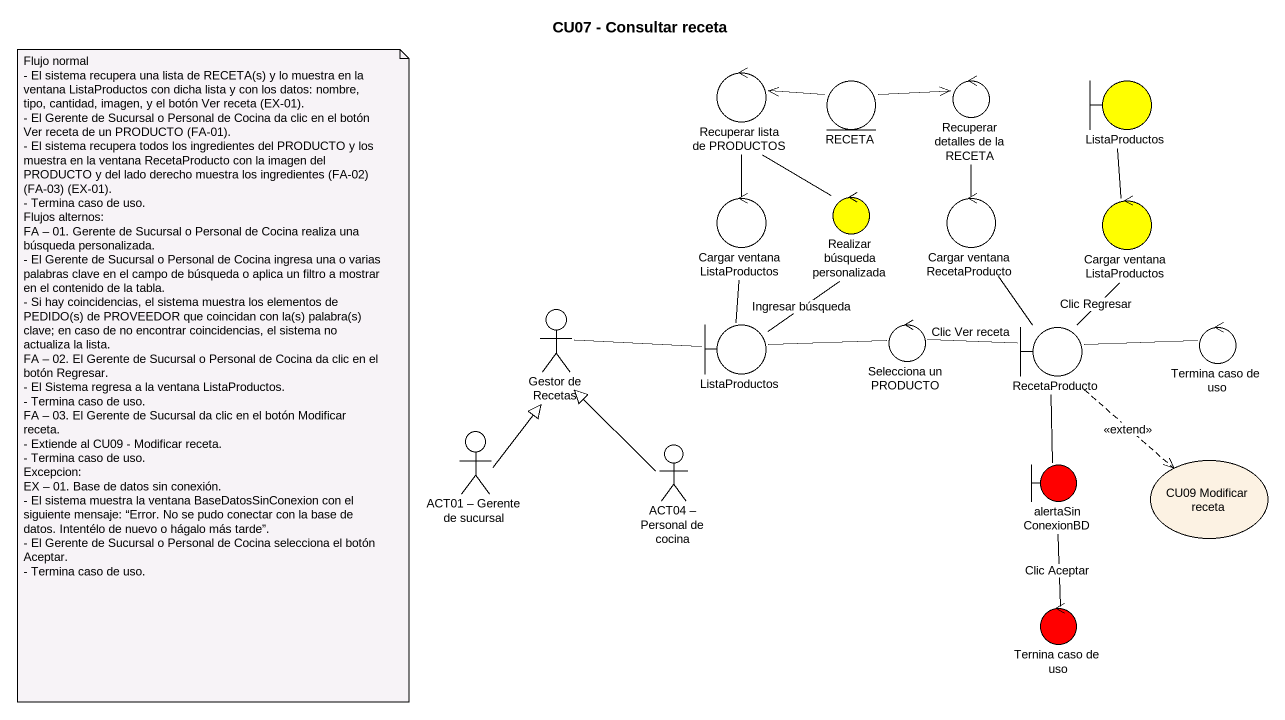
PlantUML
@startuml
title CU07 - Consultar receta
control "Recuperar lista de PRODUCTOS" as Recuperar_lista_de_PRODUCTOS
entity RECETA
control "Recuperar detalles de la RECETA" as Recuperar_detalles_de_la
boundary ListaProductos #FFFF00
control "Cargar ventana ListaProductos" as Cargar_ventana
control "Realizar búsqueda personalizada" as Realizar_búsqueda #FFFF00
control "Cargar ventana RecetaProducto" as Cargar_ventana_2
control "Cargar ventana ListaProductos" as Cargar_ventana_3 #FFFF00
actor "Gestor de Recetas" as Gestor_de_Recetas
boundary "ListaProductos" as ListaProductos_2
control "Selecciona un PRODUCTO" as Selecciona_un_PRODUCTO
boundary RecetaProducto
control "Termina caso de uso" as Termina_caso_de_uso
actor "ACT01 – Gerente de sucursal" as ACT01_Gerente_de_sucursal
actor "ACT04 – Personal de cocina" as ACT04_Personal_de_cocina
boundary alertaSinConexionBD #FF0000
usecase "CU09 Modificar receta" as CU09_Modificar_receta
control "Ternina caso de uso" as Ternina_caso_de_uso #FF0000
Recuperar_lista_de_PRODUCTOS -- Realizar_búsqueda
RECETA -left-> Recuperar_lista_de_PRODUCTOS
RECETA -right-> Recuperar_detalles_de_la
Cargar_ventana -up- Recuperar_lista_de_PRODUCTOS
Cargar_ventana_2 -up- Recuperar_detalles_de_la
Cargar_ventana_2 -- RecetaProducto
Cargar_ventana_3 -up- ListaProductos
Gestor_de_Recetas -right- ListaProductos_2
ListaProductos_2 -up- Cargar_ventana
ListaProductos_2 -up- Realizar_búsqueda : Ingresar búsqueda
ListaProductos_2 -right- Selecciona_un_PRODUCTO
Selecciona_un_PRODUCTO -right- RecetaProducto : Clic Ver receta
RecetaProducto -up- Cargar_ventana_3 : Clic Regresar
RecetaProducto -right- Termina_caso_de_uso
RecetaProducto ..> CU09_Modificar_receta : <<extend>>
ACT01_Gerente_de_sucursal -up-|> Gestor_de_Recetas
ACT04_Personal_de_cocina -up-|> Gestor_de_Recetas
alertaSinConexionBD -up- RecetaProducto
alertaSinConexionBD -- Ternina_caso_de_uso : Clic Aceptar
note as N1
  Flujo normal
  - El sistema recupera una lista de RECETA(s) y lo muestra en la ventana ListaProductos con dicha lista y con los datos: nombre, tipo, cantidad, imagen, y el botón Ver receta (EX-01).
  - El Gerente de Sucursal o Personal de Cocina da clic en el botón Ver receta de un PRODUCTO (FA-01).
  - El sistema recupera todos los ingredientes del PRODUCTO y los muestra en la ventana RecetaProducto con la imagen del PRODUCTO y del lado derecho muestra los ingredientes (FA-02) (FA-03) (EX-01).
  - Termina caso de uso.
  Flujos alternos:
  FA – 01. Gerente de Sucursal o Personal de Cocina realiza una búsqueda personalizada.
  - El Gerente de Sucursal o Personal de Cocina ingresa una o varias palabras clave en el campo de búsqueda o aplica un filtro a mostrar en el contenido de la tabla.
  - Si hay coincidencias, el sistema muestra los elementos de PEDIDO(s) de PROVEEDOR que coincidan con la(s) palabra(s) clave; en caso de no encontrar coincidencias, el sistema no actualiza la lista.
  FA – 02. El Gerente de Sucursal o Personal de Cocina da clic en el botón Regresar.
  - El Sistema regresa a la ventana ListaProductos.
  - Termina caso de uso.
  FA – 03. El Gerente de Sucursal da clic en el botón Modificar receta.
  - Extiende al CU09 - Modificar receta.
  - Termina caso de uso.
  Excepcion:
  EX – 01. Base de datos sin conexión.
  - El sistema muestra la ventana BaseDatosSinConexion con el siguiente mensaje: “Error. No se pudo conectar con la base de datos. Intentélo de nuevo o hágalo más tarde”.
  - El Gerente de Sucursal o Personal de Cocina selecciona el botón Aceptar.
  - Termina caso de uso.
end note
@enduml
